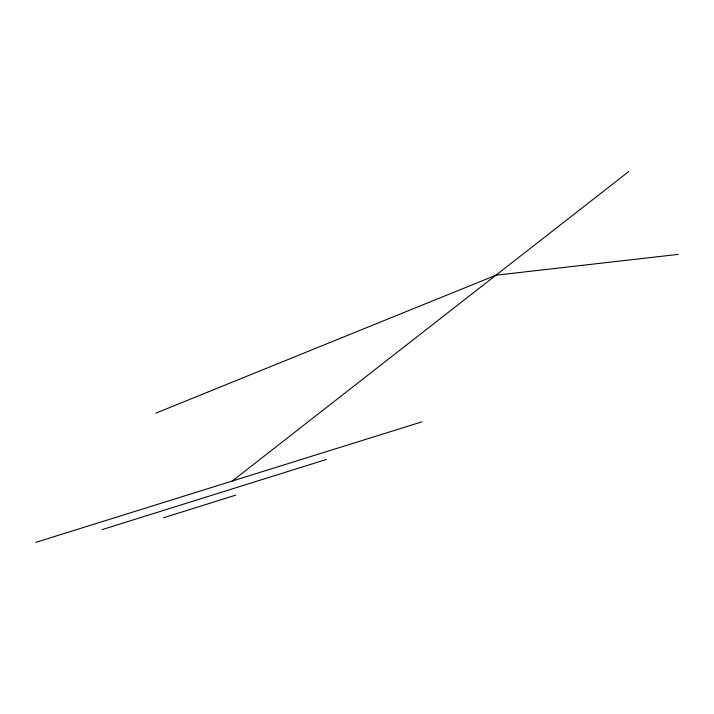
<?xml version="1.0" encoding="UTF-8"?>
<svg xmlns="http://www.w3.org/2000/svg" width="714" height="714" viewBox="0 0 714 714"><rect width="100%" height="100%" fill="white"/><g stroke="black" fill="none" stroke-linecap="round" stroke-linejoin="round"><path stroke-width="1.07" d="M232.193 481.066L628.659 171.61M155.893 413.138L495.918 275.211L678.3 254.38M102.066 529.627L326.468 459.432M163.31 517.846L235.807 495.114M35.7 542.39L421.956 421.831"/></g></svg>
